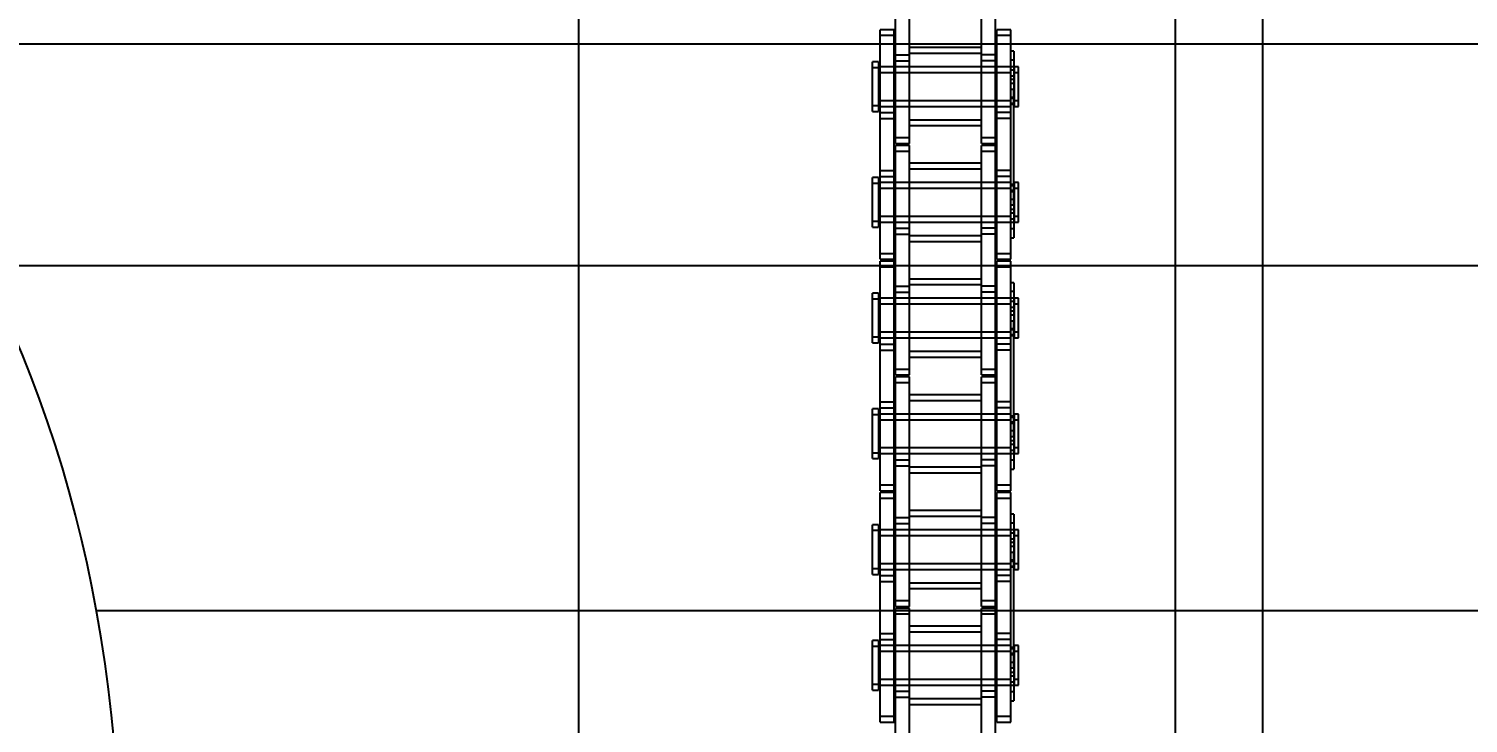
# Model space of a CAD drawing. Header units: metres. Extents: x 0 to 63075, y 0 to 44550.
# Drawn here: x 13923.1 to 14081.1, y 27741 to 27817.2 of the extents above; entities that cross this region are included whole.
import ezdxf

# ---------------------------------------------------------------- set-up
doc = ezdxf.new("R2010")
doc.units = ezdxf.units.M
doc.header["$LTSCALE"] = 75
doc.linetypes.add('HIDDEN2', pattern=[4.7625, 3.175, -1.5875])
for name, color, linetype in [('18_COTAS', 7, 'Continuous'), ('SDM', 7, 'Continuous'), ('SL1', 8, 'Continuous'), ('SL4', 4, 'Continuous'), ('ST1', 7, 'HIDDEN2')]:
    doc.layers.add(name, color=color, linetype=linetype)
doc.styles.add('ROMANS', font='ROMANS.SHX')
doc.dimstyles.new('75___1-75', dxfattribs={"dimscale": 75, "dimtxt": 2.5, "dimasz": 2, "dimexe": 1.5, "dimexo": 1, "dimgap": 0.5, "dimtad": 1, "dimdec": 0, "dimzin": 12, "dimtxsty": 'ROMANS', "dimcen": 0, "dimclrd": 256, "dimclre": 256, "dimclrt": 3, "dimazin": 3, "dimtfac": 1, "dimtdec": 0, "dimtmove": 0, "dimatfit": 0, "dimfxl": 1, "dimlwd": -1, "dimlwe": -1, "dimarcsym": 0})

# ---------------------------------------------------------------- blocks, each defined once
blk = doc.blocks.new('A$C1d93b9d1')
at = {"layer": 'SL1'}
for p, q in [((6031.73, 3512.65), (5581.73, 3512.65)), ((6031.73, 3512.65), (5581.73, 3512.65)), ((6031.73, 3488.35), (5581.73, 3488.35)), ((6031.73, 3488.35), (5581.73, 3488.35)), ((5671.06, 3450.5), (5955.6, 3450.5))]:
    blk.add_line(p, q, dxfattribs=at)
blk.add_ellipse((5541.52, 3375.97), major_axis=(75.43, 153.96), ratio=0.705012, start_param=3.828966, end_param=6.283185, dxfattribs=at)
blk = doc.blocks.new('*D27')
at = {"layer": '18_COTAS', "transparency": 16777216}
for p, q in [((12131.24, 27878.33), (12131.24, 30705.37)), ((13913.74, 30509.57), (13913.74, 30705.37)), ((11981.24, 30592.87), (11122.31, 30592.87)), ((13913.74, 30592.87), (12131.24, 30592.87)), ((14063.74, 30592.87), (14213.74, 30592.87))]:
    blk.add_line(p, q, dxfattribs=at)
for points in [[(11981.24, 30617.87), (11981.24, 30567.87), (12131.24, 30592.87)], [(14063.74, 30617.87), (14063.74, 30567.87), (13913.74, 30592.87)]]:
    blk.add_solid(points, dxfattribs=at)
at = {"layer": 'Defpoints', "color": 0, "transparency": 16777216}
for p in [(13913.74, 30592.87), (13913.74, 30434.57), (12131.24, 27803.33)]:
    blk.add_point(p, dxfattribs=at)
at = {"layer": '18_COTAS', "color": 3, "transparency": 16777216, "insert": (11476.78, 30724.12), "char_height": 187.5, "attachment_point": 5, "style": 'ROMANS'}
blk.add_mtext('1782', dxfattribs=at)
blk = doc.blocks.new('A$C429c7d53')
at = {"layer": 'SL4'}
for p, q in [((262.77, 215.01), (262.77, 1004.76)), ((328.24, 215), (328.24, 1004.76)), ((337.77, 1004.76), (337.77, 54.76))]:
    blk.add_line(p, q, dxfattribs=at)
at = {"layer": 'ST1'}
for p, q in [((325, 1004.76), (325, 4.76)), ((328.24, 215), (328.24, 1004.76)), ((333, 1004.76), (333, 4.76)), ((297.51, 723.61), (297.51, 729.96)), ((299.03, 723.61), (299.03, 729.96)), ((306.96, 723.61), (306.96, 729.96)), ((308.48, 723.61), (308.48, 729.96)), ((295.84, 726.36), (295.84, 727.01)), ((297.36, 727.01), (295.84, 727.01)), ((297.36, 726.36), (297.36, 727.01)), ((308.64, 726.36), (308.64, 727.01)), ((310.16, 727.01), (308.64, 727.01)), ((310.16, 726.36), (310.16, 727.01)), ((295.84, 717.26), (295.84, 726.36)), ((297.36, 726.36), (295.84, 726.36)), ((297.36, 717.26), (297.36, 726.36)), ((308.64, 717.26), (308.64, 726.36)), ((310.16, 726.36), (308.64, 726.36)), ((310.16, 717.26), (310.16, 726.36)), ((297.51, 724.27), (299.03, 724.27)), ((297.51, 723.61), (299.03, 723.61)), ((297.51, 714.52), (297.51, 723.61)), ((299.03, 714.52), (299.03, 723.61)), ((306.96, 725.05), (299.03, 725.05)), ((306.96, 724.4), (299.03, 724.4)), ((308.48, 724.27), (306.96, 724.27)), ((308.48, 723.61), (306.96, 723.61)), ((306.96, 714.52), (306.96, 723.61)), ((308.48, 714.52), (308.48, 723.61)), ((310.49, 724.64), (310.16, 724.64)), ((310.49, 723.67), (310.16, 723.67)), ((310.49, 724.64), (310.49, 723.67)), ((310.49, 723.67), (310.49, 720.44)), ((295, 722.84), (295, 723.49)), ((295.66, 723.49), (295, 723.49)), ((295, 718.04), (295, 722.84)), ((295.66, 722.84), (295, 722.84)), ((295.66, 723.49), (295.66, 722.84)), ((310.16, 722.94), (295.66, 722.94)), ((295.66, 722.84), (295.66, 718.04)), ((310.16, 722.28), (295.66, 722.28)), ((297.36, 722.94), (295.84, 722.94)), ((297.36, 722.28), (295.84, 722.28)), ((299.03, 722.94), (297.51, 722.94)), ((299.03, 722.28), (297.51, 722.28)), ((306.96, 722.94), (299.03, 722.94)), ((306.96, 722.28), (299.03, 722.28)), ((308.48, 722.94), (306.96, 722.94)), ((308.48, 722.28), (306.96, 722.28)), ((310.49, 722.94), (308.64, 722.94)), ((310.16, 722.28), (308.64, 722.28)), ((310.53, 722.57), (310.16, 722.57)), ((310.53, 722.94), (310.53, 722.28)), ((311, 722.94), (310.53, 722.94)), ((310.53, 722.28), (310.53, 718.59)), ((311, 722.28), (310.53, 722.28)), ((311, 722.28), (311, 722.94)), ((311, 718.59), (311, 722.28)), ((310.53, 721.91), (310.16, 721.91)), ((310.49, 721.54), (310.16, 721.54)), ((310.49, 721.09), (310.16, 721.09)), ((310.49, 720.44), (310.16, 720.44)), ((310.49, 707.74), (310.49, 720.44)), ((295.66, 719.25), (310.16, 719.25)), ((295.84, 719.25), (297.36, 719.25)), ((297.51, 719.25), (299.03, 719.25)), ((299.03, 719.25), (306.96, 719.25)), ((306.96, 719.25), (308.48, 719.25)), ((308.64, 719.25), (310.16, 719.25)), ((310.16, 719.62), (310.53, 719.62)), ((310.49, 719.47), (310.16, 719.47)), ((310.16, 718.96), (310.53, 718.96)), ((310.49, 718.82), (310.16, 718.82)), ((310.53, 719.25), (311, 719.25)), ((295, 718.69), (295.66, 718.69)), ((295, 718.04), (295.66, 718.04)), ((295.66, 718.59), (310.16, 718.59)), ((295.84, 718.59), (297.36, 718.59)), ((295.84, 717.92), (297.36, 717.92)), ((295.84, 717.26), (297.36, 717.26)), ((295.84, 710.91), (295.84, 717.26)), ((297.36, 710.91), (297.36, 717.26)), ((297.51, 718.59), (299.03, 718.59)), ((299.03, 718.59), (306.96, 718.59)), ((306.96, 718.59), (308.48, 718.59)), ((308.64, 718.59), (310.16, 718.59)), ((310.16, 717.92), (308.64, 717.92)), ((310.16, 717.26), (308.64, 717.26)), ((308.64, 710.91), (308.64, 717.26)), ((310.16, 710.91), (310.16, 717.26)), ((310.53, 718.59), (311, 718.59)), ((299.03, 717.13), (306.96, 717.13)), ((299.03, 716.48), (306.96, 716.48)), ((297.51, 715.17), (299.03, 715.17)), ((297.51, 714.52), (299.03, 714.52)), ((297.51, 713.66), (297.51, 714.31)), ((299.03, 714.31), (297.51, 714.31)), ((299.03, 713.66), (299.03, 714.31)), ((306.96, 715.17), (308.48, 715.17)), ((306.96, 714.52), (308.48, 714.52)), ((306.96, 713.66), (306.96, 714.31)), ((308.48, 714.31), (306.96, 714.31)), ((308.48, 713.66), (308.48, 714.31)), ((297.51, 704.56), (297.51, 713.66)), ((299.03, 713.66), (297.51, 713.66)), ((299.03, 704.56), (299.03, 713.66)), ((306.96, 704.56), (306.96, 713.66)), ((308.48, 713.66), (306.96, 713.66)), ((308.48, 704.56), (308.48, 713.66)), ((295.84, 711.57), (297.36, 711.57)), ((295.84, 710.91), (297.36, 710.91)), ((295.84, 701.82), (295.84, 710.91)), ((297.36, 701.82), (297.36, 710.91)), ((306.96, 712.35), (299.03, 712.35)), ((306.96, 711.7), (299.03, 711.7)), ((310.16, 711.57), (308.64, 711.57)), ((310.16, 710.91), (308.64, 710.91)), ((308.64, 701.82), (308.64, 710.91)), ((310.16, 701.82), (310.16, 710.91)), ((295, 710.14), (295, 710.79)), ((295.66, 710.79), (295, 710.79)), ((295, 705.34), (295, 710.14)), ((295.66, 710.14), (295, 710.14)), ((295.66, 710.79), (295.66, 710.14)), ((310.16, 710.24), (295.66, 710.24)), ((295.66, 710.14), (295.66, 705.34)), ((310.16, 709.58), (295.66, 709.58)), ((297.36, 710.24), (295.84, 710.24)), ((297.36, 709.58), (295.84, 709.58)), ((299.03, 710.24), (297.51, 710.24)), ((299.03, 709.58), (297.51, 709.58)), ((306.96, 710.24), (299.03, 710.24)), ((306.96, 709.58), (299.03, 709.58)), ((308.48, 710.24), (306.96, 710.24)), ((308.48, 709.58), (306.96, 709.58)), ((310.16, 710.24), (308.64, 710.24)), ((310.16, 709.58), (308.64, 709.58)), ((310.49, 710.01), (310.16, 710.01)), ((310.53, 709.87), (310.16, 709.87)), ((310.49, 709.36), (310.16, 709.36)), ((310.53, 710.24), (310.53, 709.58)), ((311, 710.24), (310.53, 710.24)), ((310.53, 709.58), (310.53, 705.89)), ((311, 709.58), (310.53, 709.58)), ((311, 709.58), (311, 710.24)), ((311, 705.89), (311, 709.58)), ((310.53, 709.21), (310.16, 709.21)), ((310.49, 708.39), (310.16, 708.39)), ((310.49, 707.74), (310.16, 707.74)), ((310.49, 707.74), (310.49, 704.18)), ((295.66, 706.55), (310.16, 706.55)), ((295.84, 706.55), (297.36, 706.55)), ((297.51, 706.55), (299.03, 706.55)), ((299.03, 706.55), (306.96, 706.55)), ((306.96, 706.55), (308.48, 706.55)), ((308.64, 706.55), (310.16, 706.55)), ((310.49, 707.28), (310.16, 707.28)), ((310.16, 706.92), (310.53, 706.92)), ((310.16, 706.26), (310.53, 706.26)), ((310.53, 706.55), (311, 706.55)), ((295, 705.99), (295.66, 705.99)), ((295, 705.34), (295.66, 705.34)), ((295.66, 705.89), (310.16, 705.89)), ((295.84, 705.89), (297.36, 705.89)), ((297.51, 705.89), (299.03, 705.89)), ((297.51, 705.22), (299.03, 705.22)), ((297.51, 704.56), (299.03, 704.56)), ((297.51, 698.21), (297.51, 704.56)), ((299.03, 698.21), (299.03, 704.56)), ((299.03, 705.89), (306.96, 705.89)), ((306.96, 705.89), (308.48, 705.89)), ((308.48, 705.22), (306.96, 705.22)), ((308.48, 704.56), (306.96, 704.56)), ((306.96, 698.21), (306.96, 704.56)), ((308.48, 698.21), (308.48, 704.56)), ((308.64, 705.89), (310.49, 705.89)), ((310.49, 705.16), (310.16, 705.16)), ((310.53, 705.89), (311, 705.89)), ((299.03, 704.43), (306.96, 704.43)), ((299.03, 703.78), (306.96, 703.78)), ((310.16, 704.18), (310.49, 704.18)), ((295.84, 702.47), (297.36, 702.47)), ((295.84, 701.82), (297.36, 701.82)), ((295.84, 700.96), (295.84, 701.61)), ((297.36, 701.61), (295.84, 701.61)), ((297.36, 700.96), (297.36, 701.61)), ((308.64, 702.47), (310.16, 702.47)), ((308.64, 701.82), (310.16, 701.82)), ((308.64, 700.96), (308.64, 701.61)), ((310.16, 701.61), (308.64, 701.61)), ((310.16, 700.96), (310.16, 701.61)), ((295.84, 691.86), (295.84, 700.96)), ((297.36, 700.96), (295.84, 700.96)), ((297.36, 691.86), (297.36, 700.96)), ((308.64, 691.86), (308.64, 700.96)), ((310.16, 700.96), (308.64, 700.96)), ((310.16, 691.86), (310.16, 700.96)), ((297.51, 698.87), (299.03, 698.87)), ((306.96, 699.65), (299.03, 699.65)), ((306.96, 699), (299.03, 699)), ((308.48, 698.87), (306.96, 698.87)), ((310.49, 699.24), (310.16, 699.24)), ((310.49, 698.27), (310.16, 698.27)), ((310.49, 699.24), (310.49, 698.27)), ((310.49, 698.27), (310.49, 695.04)), ((295, 697.44), (295, 698.09)), ((295.66, 698.09), (295, 698.09)), ((295, 692.64), (295, 697.44)), ((295.66, 697.44), (295, 697.44)), ((295.66, 698.09), (295.66, 697.44)), ((310.16, 697.54), (295.66, 697.54)), ((295.66, 697.44), (295.66, 692.64)), ((310.16, 696.88), (295.66, 696.88)), ((297.36, 697.54), (295.84, 697.54)), ((297.36, 696.88), (295.84, 696.88)), ((297.51, 698.21), (299.03, 698.21)), ((297.51, 689.12), (297.51, 698.21)), ((299.03, 697.54), (297.51, 697.54)), ((299.03, 696.88), (297.51, 696.88)), ((299.03, 689.12), (299.03, 698.21)), ((306.96, 697.54), (299.03, 697.54)), ((306.96, 696.88), (299.03, 696.88)), ((308.48, 698.21), (306.96, 698.21)), ((306.96, 689.12), (306.96, 698.21)), ((308.48, 697.54), (306.96, 697.54)), ((308.48, 696.88), (306.96, 696.88)), ((308.48, 689.12), (308.48, 698.21)), ((310.49, 697.54), (308.64, 697.54)), ((310.16, 696.88), (308.64, 696.88)), ((310.53, 697.17), (310.16, 697.17)), ((310.53, 697.54), (310.53, 696.88)), ((311, 697.54), (310.53, 697.54)), ((310.53, 696.88), (310.53, 693.19)), ((311, 696.88), (310.53, 696.88)), ((311, 696.88), (311, 697.54)), ((311, 693.19), (311, 696.88)), ((310.53, 696.51), (310.16, 696.51)), ((310.49, 696.14), (310.16, 696.14)), ((310.49, 695.69), (310.16, 695.69)), ((295.66, 693.85), (310.16, 693.85)), ((295.84, 693.85), (297.36, 693.85)), ((297.51, 693.85), (299.03, 693.85)), ((299.03, 693.85), (306.96, 693.85)), ((306.96, 693.85), (308.48, 693.85)), ((308.64, 693.85), (310.16, 693.85)), ((310.49, 695.04), (310.16, 695.04)), ((310.16, 694.22), (310.53, 694.22)), ((310.49, 694.07), (310.16, 694.07)), ((310.16, 693.56), (310.53, 693.56)), ((310.49, 682.34), (310.49, 695.04)), ((310.53, 693.85), (311, 693.85)), ((295, 693.29), (295.66, 693.29)), ((295, 692.64), (295.66, 692.64)), ((295.66, 693.19), (310.16, 693.19)), ((295.84, 693.19), (297.36, 693.19)), ((295.84, 692.52), (297.36, 692.52)), ((297.51, 693.19), (299.03, 693.19)), ((299.03, 693.19), (306.96, 693.19)), ((306.96, 693.19), (308.48, 693.19)), ((308.64, 693.19), (310.16, 693.19)), ((310.16, 692.52), (308.64, 692.52)), ((310.49, 693.42), (310.16, 693.42)), ((310.53, 693.19), (311, 693.19)), ((295.84, 691.86), (297.36, 691.86)), ((295.84, 685.51), (295.84, 691.86)), ((297.36, 685.51), (297.36, 691.86)), ((299.03, 691.73), (306.96, 691.73)), ((299.03, 691.08), (306.96, 691.08)), ((310.16, 691.86), (308.64, 691.86)), ((308.64, 685.51), (308.64, 691.86)), ((310.16, 685.51), (310.16, 691.86)), ((297.51, 689.77), (299.03, 689.77)), ((297.51, 689.12), (299.03, 689.12)), ((297.51, 688.26), (297.51, 688.91)), ((299.03, 688.91), (297.51, 688.91)), ((299.03, 688.26), (299.03, 688.91)), ((306.96, 689.77), (308.48, 689.77)), ((306.96, 689.12), (308.48, 689.12)), ((306.96, 688.26), (306.96, 688.91)), ((308.48, 688.91), (306.96, 688.91)), ((308.48, 688.26), (308.48, 688.91)), ((297.51, 679.16), (297.51, 688.26)), ((299.03, 688.26), (297.51, 688.26)), ((299.03, 679.16), (299.03, 688.26)), ((306.96, 679.16), (306.96, 688.26)), ((308.48, 688.26), (306.96, 688.26)), ((308.48, 679.16), (308.48, 688.26)), ((295.84, 686.17), (297.36, 686.17)), ((306.96, 686.95), (299.03, 686.95)), ((306.96, 686.3), (299.03, 686.3)), ((310.16, 686.17), (308.64, 686.17)), ((295, 684.74), (295, 685.39)), ((295.66, 685.39), (295, 685.39)), ((295, 679.94), (295, 684.74)), ((295.66, 684.74), (295, 684.74)), ((295.66, 685.39), (295.66, 684.74)), ((310.16, 684.84), (295.66, 684.84)), ((295.66, 684.74), (295.66, 679.94)), ((310.16, 684.18), (295.66, 684.18)), ((295.84, 685.51), (297.36, 685.51)), ((295.84, 676.42), (295.84, 685.51)), ((297.36, 684.84), (295.84, 684.84)), ((297.36, 684.18), (295.84, 684.18)), ((297.36, 676.42), (297.36, 685.51)), ((299.03, 684.84), (297.51, 684.84)), ((299.03, 684.18), (297.51, 684.18)), ((306.96, 684.84), (299.03, 684.84)), ((306.96, 684.18), (299.03, 684.18)), ((308.48, 684.84), (306.96, 684.84)), ((308.48, 684.18), (306.96, 684.18)), ((310.16, 685.51), (308.64, 685.51)), ((308.64, 676.42), (308.64, 685.51)), ((310.16, 684.84), (308.64, 684.84)), ((310.16, 684.18), (308.64, 684.18)), ((310.16, 676.42), (310.16, 685.51)), ((310.49, 684.61), (310.16, 684.61)), ((310.53, 684.47), (310.16, 684.47)), ((310.53, 684.84), (310.53, 684.18)), ((311, 684.84), (310.53, 684.84)), ((310.53, 684.18), (310.53, 680.49)), ((311, 684.18), (310.53, 684.18)), ((311, 684.18), (311, 684.84)), ((311, 680.49), (311, 684.18)), ((310.49, 683.96), (310.16, 683.96)), ((310.53, 683.81), (310.16, 683.81)), ((310.49, 682.99), (310.16, 682.99)), ((295.66, 681.15), (310.16, 681.15)), ((295.84, 681.15), (297.36, 681.15)), ((297.51, 681.15), (299.03, 681.15)), ((299.03, 681.15), (306.96, 681.15)), ((306.96, 681.15), (308.48, 681.15)), ((308.64, 681.15), (310.16, 681.15)), ((310.49, 682.34), (310.16, 682.34)), ((310.49, 681.88), (310.16, 681.88)), ((310.16, 681.52), (310.53, 681.52)), ((310.16, 680.86), (310.53, 680.86)), ((310.49, 682.34), (310.49, 678.78)), ((310.53, 681.15), (311, 681.15)), ((295, 680.59), (295.66, 680.59)), ((295, 679.94), (295.66, 679.94)), ((295.66, 680.49), (310.16, 680.49)), ((295.84, 680.49), (297.36, 680.49)), ((297.51, 680.49), (299.03, 680.49)), ((297.51, 679.82), (299.03, 679.82)), ((299.03, 680.49), (306.96, 680.49)), ((306.96, 680.49), (308.48, 680.49)), ((308.48, 679.82), (306.96, 679.82)), ((308.64, 680.49), (310.49, 680.49)), ((310.49, 679.76), (310.16, 679.76)), ((310.53, 680.49), (311, 680.49)), ((297.51, 679.16), (299.03, 679.16)), ((297.51, 672.81), (297.51, 679.16)), ((299.03, 672.81), (299.03, 679.16)), ((299.03, 679.03), (306.96, 679.03)), ((299.03, 678.38), (306.96, 678.38)), ((308.48, 679.16), (306.96, 679.16)), ((306.96, 672.81), (306.96, 679.16)), ((308.48, 672.81), (308.48, 679.16)), ((310.16, 678.78), (310.49, 678.78)), ((295.84, 677.07), (297.36, 677.07)), ((295.84, 676.42), (297.36, 676.42)), ((295.84, 675.56), (295.84, 676.21)), ((297.36, 676.21), (295.84, 676.21)), ((297.36, 675.56), (297.36, 676.21)), ((308.64, 677.07), (310.16, 677.07)), ((308.64, 676.42), (310.16, 676.42)), ((308.64, 675.56), (308.64, 676.21)), ((310.16, 676.21), (308.64, 676.21)), ((310.16, 675.56), (310.16, 676.21)), ((295.84, 666.46), (295.84, 675.56)), ((297.36, 675.56), (295.84, 675.56)), ((297.36, 666.46), (297.36, 675.56)), ((308.64, 666.46), (308.64, 675.56)), ((310.16, 675.56), (308.64, 675.56)), ((310.16, 666.46), (310.16, 675.56)), ((297.51, 673.47), (299.03, 673.47)), ((306.96, 674.25), (299.03, 674.25)), ((306.96, 673.6), (299.03, 673.6)), ((308.48, 673.47), (306.96, 673.47)), ((310.49, 673.84), (310.16, 673.84)), ((310.49, 673.84), (310.49, 672.87)), ((295, 672.04), (295, 672.69)), ((295.66, 672.69), (295, 672.69)), ((295, 667.24), (295, 672.04)), ((295.66, 672.04), (295, 672.04)), ((295.66, 672.69), (295.66, 672.04)), ((310.16, 672.14), (295.66, 672.14)), ((295.66, 672.04), (295.66, 667.24)), ((310.16, 671.48), (295.66, 671.48)), ((297.36, 672.14), (295.84, 672.14)), ((297.36, 671.48), (295.84, 671.48)), ((297.51, 672.81), (299.03, 672.81)), ((297.51, 663.72), (297.51, 672.81)), ((299.03, 672.14), (297.51, 672.14)), ((299.03, 671.48), (297.51, 671.48)), ((299.03, 663.72), (299.03, 672.81)), ((306.96, 672.14), (299.03, 672.14)), ((306.96, 671.48), (299.03, 671.48)), ((308.48, 672.81), (306.96, 672.81)), ((306.96, 663.72), (306.96, 672.81)), ((308.48, 672.14), (306.96, 672.14)), ((308.48, 671.48), (306.96, 671.48)), ((308.48, 663.72), (308.48, 672.81)), ((310.49, 672.14), (308.64, 672.14)), ((310.16, 671.48), (308.64, 671.48)), ((310.49, 672.87), (310.16, 672.87)), ((310.53, 671.77), (310.16, 671.77)), ((310.49, 672.87), (310.49, 669.64)), ((310.53, 672.14), (310.53, 671.48)), ((311, 672.14), (310.53, 672.14)), ((310.53, 671.48), (310.53, 667.79)), ((311, 671.48), (310.53, 671.48)), ((311, 671.48), (311, 672.14)), ((311, 667.79), (311, 671.48)), ((310.53, 671.11), (310.16, 671.11)), ((310.49, 670.74), (310.16, 670.74)), ((310.49, 670.29), (310.16, 670.29)), ((295.66, 668.45), (310.16, 668.45)), ((295.84, 668.45), (297.36, 668.45)), ((297.51, 668.45), (299.03, 668.45)), ((299.03, 668.45), (306.96, 668.45)), ((306.96, 668.45), (308.48, 668.45)), ((308.64, 668.45), (310.16, 668.45)), ((310.49, 669.64), (310.16, 669.64)), ((310.16, 668.82), (310.53, 668.82)), ((310.49, 668.67), (310.16, 668.67)), ((310.49, 656.94), (310.49, 669.64)), ((310.53, 668.45), (311, 668.45)), ((295, 667.89), (295.66, 667.89)), ((295, 667.24), (295.66, 667.24)), ((295.66, 667.79), (310.16, 667.79)), ((295.84, 667.79), (297.36, 667.79)), ((295.84, 667.12), (297.36, 667.12)), ((297.51, 667.79), (299.03, 667.79)), ((299.03, 667.79), (306.96, 667.79)), ((306.96, 667.79), (308.48, 667.79)), ((308.64, 667.79), (310.16, 667.79)), ((310.16, 667.12), (308.64, 667.12)), ((310.16, 668.16), (310.53, 668.16)), ((310.49, 668.02), (310.16, 668.02)), ((310.53, 667.79), (311, 667.79)), ((295.84, 666.46), (297.36, 666.46)), ((295.84, 660.11), (295.84, 666.46)), ((297.36, 660.11), (297.36, 666.46)), ((299.03, 666.33), (306.96, 666.33)), ((299.03, 665.68), (306.96, 665.68)), ((310.16, 666.46), (308.64, 666.46)), ((308.64, 660.11), (308.64, 666.46)), ((310.16, 660.11), (310.16, 666.46)), ((297.51, 664.37), (299.03, 664.37)), ((297.51, 663.72), (299.03, 663.72)), ((297.51, 662.86), (297.51, 663.51)), ((299.03, 663.51), (297.51, 663.51)), ((299.03, 662.86), (299.03, 663.51)), ((306.96, 664.37), (308.48, 664.37)), ((306.96, 663.72), (308.48, 663.72)), ((306.96, 662.86), (306.96, 663.51)), ((308.48, 663.51), (306.96, 663.51)), ((308.48, 662.86), (308.48, 663.51)), ((297.51, 653.76), (297.51, 662.86)), ((299.03, 662.86), (297.51, 662.86)), ((299.03, 653.76), (299.03, 662.86)), ((306.96, 653.76), (306.96, 662.86)), ((308.48, 662.86), (306.96, 662.86)), ((308.48, 653.76), (308.48, 662.86)), ((295.84, 660.77), (297.36, 660.77)), ((306.96, 661.55), (299.03, 661.55)), ((306.96, 660.9), (299.03, 660.9)), ((310.16, 660.77), (308.64, 660.77)), ((295, 659.34), (295, 659.99)), ((295.66, 659.99), (295, 659.99)), ((295, 654.54), (295, 659.34)), ((295.66, 659.34), (295, 659.34)), ((295.66, 659.99), (295.66, 659.34)), ((310.16, 659.44), (295.66, 659.44)), ((295.66, 659.34), (295.66, 654.54)), ((310.16, 658.78), (295.66, 658.78)), ((295.84, 660.11), (297.36, 660.11)), ((295.84, 651.02), (295.84, 660.11)), ((297.36, 659.44), (295.84, 659.44)), ((297.36, 658.78), (295.84, 658.78)), ((297.36, 651.02), (297.36, 660.11)), ((299.03, 659.44), (297.51, 659.44)), ((299.03, 658.78), (297.51, 658.78)), ((306.96, 659.44), (299.03, 659.44)), ((306.96, 658.78), (299.03, 658.78)), ((308.48, 659.44), (306.96, 659.44)), ((308.48, 658.78), (306.96, 658.78)), ((310.16, 660.11), (308.64, 660.11)), ((308.64, 651.02), (308.64, 660.11)), ((310.16, 659.44), (308.64, 659.44)), ((310.16, 658.78), (308.64, 658.78)), ((310.16, 651.02), (310.16, 660.11)), ((310.49, 659.21), (310.16, 659.21)), ((310.53, 659.07), (310.16, 659.07)), ((310.53, 659.44), (310.53, 658.78)), ((311, 659.44), (310.53, 659.44)), ((310.53, 658.78), (310.53, 655.09)), ((311, 658.78), (310.53, 658.78)), ((311, 658.78), (311, 659.44)), ((311, 655.09), (311, 658.78)), ((310.49, 658.56), (310.16, 658.56)), ((310.53, 658.41), (310.16, 658.41)), ((310.49, 657.59), (310.16, 657.59)), ((295.66, 655.75), (310.16, 655.75)), ((295.84, 655.75), (297.36, 655.75)), ((297.51, 655.75), (299.03, 655.75)), ((299.03, 655.75), (306.96, 655.75)), ((306.96, 655.75), (308.48, 655.75)), ((308.64, 655.75), (310.16, 655.75)), ((310.49, 656.94), (310.16, 656.94)), ((310.49, 656.48), (310.16, 656.48)), ((310.16, 656.12), (310.53, 656.12)), ((310.49, 656.94), (310.49, 653.38)), ((310.53, 655.75), (311, 655.75)), ((295, 655.19), (295.66, 655.19)), ((295, 654.54), (295.66, 654.54)), ((295.66, 655.09), (310.16, 655.09)), ((295.84, 655.09), (297.36, 655.09)), ((297.51, 655.09), (299.03, 655.09)), ((297.51, 654.42), (299.03, 654.42)), ((299.03, 655.09), (306.96, 655.09)), ((306.96, 655.09), (308.48, 655.09)), ((308.48, 654.42), (306.96, 654.42)), ((308.64, 655.09), (310.49, 655.09)), ((310.16, 655.46), (310.53, 655.46)), ((310.49, 654.36), (310.16, 654.36)), ((310.53, 655.09), (311, 655.09)), ((297.51, 653.76), (299.03, 653.76)), ((297.51, 647.41), (297.51, 653.76)), ((299.03, 647.41), (299.03, 653.76)), ((299.03, 653.63), (306.96, 653.63)), ((299.03, 652.98), (306.96, 652.98)), ((308.48, 653.76), (306.96, 653.76)), ((306.96, 647.41), (306.96, 653.76)), ((308.48, 647.41), (308.48, 653.76)), ((310.16, 653.38), (310.49, 653.38)), ((295.84, 651.67), (297.36, 651.67)), ((295.84, 651.02), (297.36, 651.02)), ((308.64, 651.67), (310.16, 651.67)), ((308.64, 651.02), (310.16, 651.02))]:
    blk.add_line(p, q, dxfattribs=at)

msp = doc.modelspace()

# ---------------------------------------------------------------- block references
at = {"layer": 'SDM'}
for name, p in [('A$C1d93b9d1', (8259.51, 24302.83)), ('A$C429c7d53', (13720.74, 27090.07))]:
    msp.add_blockref(name, p, dxfattribs=at)

# ---------------------------------------------------------------- dimensions: what is measured, and where the dimension line sits
at = {"layer": '18_COTAS'}
dim = msp.add_linear_dim(base=(13913.73996451, 30592.87116724), p1=(12131.23996451, 27803.3334565), p2=(13913.73996451, 30434.56595658), dimstyle='75___1-75', dxfattribs=at)
dim.commit()
dim.dimension.update_dxf_attribs({"geometry": '*D27', "text_midpoint": (11476.77567879, 30592.87116724), "dimtype": 160})

doc.saveas('drawing.dxf')
